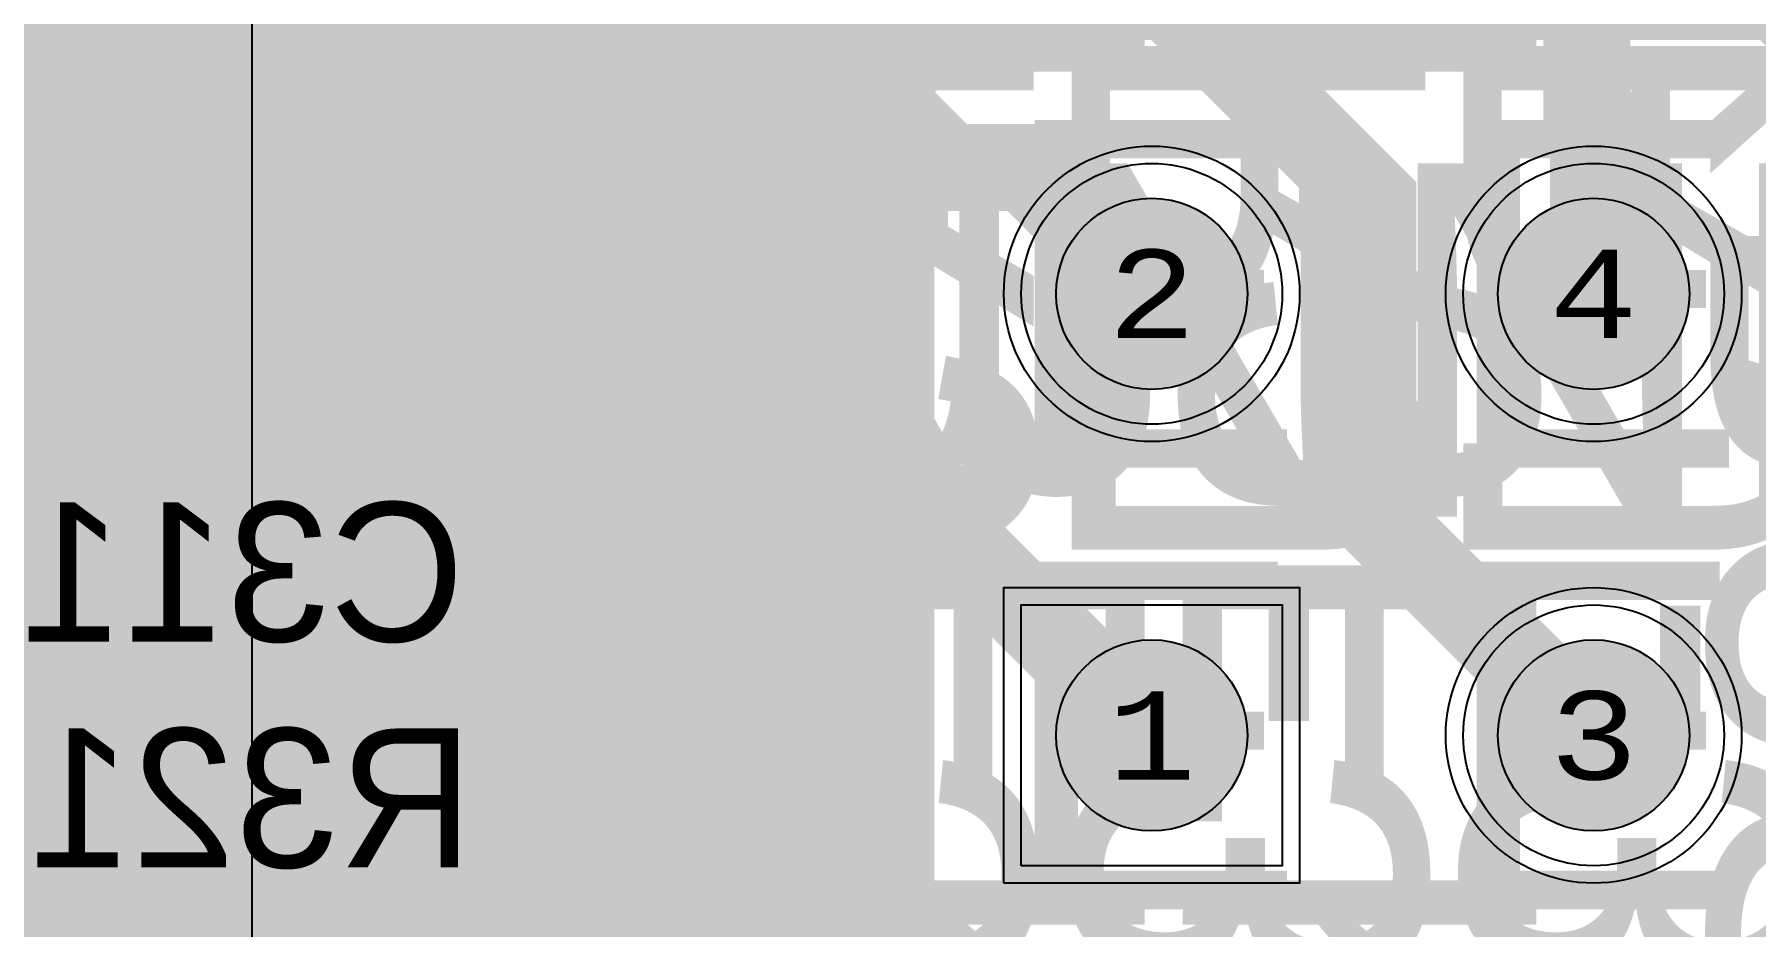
# Model space of a CAD drawing. Extents: x -28 to 199, y -61 to 255.
# Drawn here: x 42.08 to 51.97, y 185.9 to 191.03 of the extents above; entities that cross this region are included whole.
import ezdxf
from ezdxf.enums import TextEntityAlignment as Align

# ---------------------------------------------------------------- set-up
doc = ezdxf.new("R2010")
doc.units = 0
doc.header["$MEASUREMENT"] = 0
for name, color, linetype in [('ASSEMBLY_OUTLINES_TOP', 102, 'CONTINUOUS'), ('ASSEMBLY_PART_NUMBERS_BTM', 191, 'CONTINUOUS'), ('ASSEMBLY_PART_NUMBERS_TOP', 102, 'CONTINUOUS'), ('DRILL_DRAWING', 21, 'CONTINUOUS'), ('GENERATED_SILKSCREEN_BTM', 255, 'CONTINUOUS'), ('GENERATED_SILKSCREEN_TOP', 140, 'CONTINUOUS'), ('PART_HOLES_LAYER_2', 30, 'CONTINUOUS'), ('PART_HOLES_LAYER_3', 30, 'CONTINUOUS'), ('PART_HOLES_LAYER_BOTTOM', 30, 'CONTINUOUS'), ('PART_HOLES_LAYER_TOP', 30, 'CONTINUOUS'), ('PART_PADS_LAYER_2', 230, 'CONTINUOUS'), ('PART_PADS_LAYER_3', 81, 'CONTINUOUS'), ('PART_PADS_LAYER_BOTTOM', 10, 'CONTINUOUS'), ('PART_PADS_LAYER_TOP', 150, 'CONTINUOUS'), ('PIN_NUMBERS_BTM', 8, 'CONTINUOUS'), ('PIN_NUMBERS_TOP', 8, 'CONTINUOUS'), ('PLACEMENT_OUTLINES_TOP', 130, 'CONTINUOUS'), ('PLANE_DATA_LAYER_TOP', 150, 'CONTINUOUS'), ('PLANE_SHAPES_LAYER_2', 230, 'CONTINUOUS'), ('PLANE_SHAPES_LAYER_3', 81, 'CONTINUOUS'), ('PLANE_SHAPES_LAYER_TOP', 150, 'CONTINUOUS'), ('SILKSCREEN_OUTLINES_TOP', 150, 'CONTINUOUS'), ('SILKSCREEN_REF_DES_BTM', 211, 'CONTINUOUS'), ('SOLDERMASK_PADS_BTM', 12, 'CONTINUOUS'), ('SOLDERMASK_PADS_TOP', 180, 'CONTINUOUS'), ('TRACES_LAYER_2', 230, 'CONTINUOUS'), ('TRACES_LAYER_BOTTOM', 10, 'CONTINUOUS'), ('TRACES_LAYER_TOP', 150, 'CONTINUOUS')]:
    doc.layers.add(name, color=color, linetype=linetype)
doc.styles.add('COURIER_NEW', font='COUR.TTF')
doc.styles.add('VERIBEST_GERBER_0', font='txt')

msp = doc.modelspace()

# ---------------------------------------------------------------- hatches: boundary and pattern name
at = {"layer": 'PART_HOLES_LAYER_2'}
h = msp.add_hatch(color=256, dxfattribs=at)
edge = h.paths.add_edge_path()
edge.add_arc((48.5, 189.54), 0.55, 0, 360)
h = msp.add_hatch(color=256, dxfattribs=at)
edge = h.paths.add_edge_path()
edge.add_arc((51.04, 189.54), 0.55, 0, 360)
h = msp.add_hatch(color=256, dxfattribs=at)
edge = h.paths.add_edge_path()
edge.add_arc((48.5, 187), 0.55, 0, 360)
h = msp.add_hatch(color=256, dxfattribs=at)
edge = h.paths.add_edge_path()
edge.add_arc((51.04, 187), 0.55, 0, 360)
at = {"layer": 'PART_HOLES_LAYER_3'}
h = msp.add_hatch(color=256, dxfattribs=at)
edge = h.paths.add_edge_path()
edge.add_arc((48.5, 189.54), 0.55, 0, 360)
h = msp.add_hatch(color=256, dxfattribs=at)
edge = h.paths.add_edge_path()
edge.add_arc((51.04, 189.54), 0.55, 0, 360)
h = msp.add_hatch(color=256, dxfattribs=at)
edge = h.paths.add_edge_path()
edge.add_arc((48.5, 187), 0.55, 0, 360)
h = msp.add_hatch(color=256, dxfattribs=at)
edge = h.paths.add_edge_path()
edge.add_arc((51.04, 187), 0.55, 0, 360)
at = {"layer": 'PART_HOLES_LAYER_BOTTOM'}
h = msp.add_hatch(color=256, dxfattribs=at)
edge = h.paths.add_edge_path()
edge.add_arc((48.5, 189.54), 0.55, 0, 360)
h = msp.add_hatch(color=256, dxfattribs=at)
edge = h.paths.add_edge_path()
edge.add_arc((51.04, 189.54), 0.55, 0, 360)
h = msp.add_hatch(color=256, dxfattribs=at)
edge = h.paths.add_edge_path()
edge.add_arc((48.5, 187), 0.55, 0, 360)
h = msp.add_hatch(color=256, dxfattribs=at)
edge = h.paths.add_edge_path()
edge.add_arc((51.04, 187), 0.55, 0, 360)
at = {"layer": 'PART_HOLES_LAYER_TOP'}
h = msp.add_hatch(color=256, dxfattribs=at)
edge = h.paths.add_edge_path()
edge.add_arc((48.5, 189.54), 0.55, 0, 360)
h = msp.add_hatch(color=256, dxfattribs=at)
edge = h.paths.add_edge_path()
edge.add_arc((51.04, 189.54), 0.55, 0, 360)
h = msp.add_hatch(color=256, dxfattribs=at)
edge = h.paths.add_edge_path()
edge.add_arc((48.5, 187), 0.55, 0, 360)
h = msp.add_hatch(color=256, dxfattribs=at)
edge = h.paths.add_edge_path()
edge.add_arc((51.04, 187), 0.55, 0, 360)
at = {"layer": 'PLANE_DATA_LAYER_TOP'}
h = msp.add_hatch(color=256, dxfattribs=at)
h.paths.add_polyline_path([(53.2955, 184.6738, -0.19891), (53.27318, 184.61992), (46.88546, 178.23219, 0.1989122), (46.73901, 177.87864), (46.73901, 168.79242, -0.19891), (46.71669, 168.73854), (45.54208, 167.56393, -0.1989134), (45.4882, 167.54161), (44.5762, 167.54161, -0.4142136), (44.5, 167.61781), (44.5, 170.99999, 0.4142136), (44.49999, 171), (44.3392, 171, -0.4142136), (44.263, 171.0762), (44.263, 171.0762, -0.19891), (44.28532, 171.13008), (45.58005, 172.42482, 0.1989122), (45.70453, 172.72534), (45.70453, 175.6852, 0.1989122), (45.58005, 175.98572), (39.77232, 181.79345, -0.19891), (39.75, 181.84733), (39.75, 183.45418, -0.3173928), (39.80068, 183.52598, 0.3173929), (40.1, 183.95), (40.1, 184.6738, -0.4142136), (40.1762, 184.75), (40.74999, 184.75, 0.4142136), (40.75, 184.75001), (40.75, 194.1738, -0.4142136), (40.8262, 194.25), (46.1738, 194.25, -0.4142136), (46.25, 194.1738), (46.25, 190.78867, -0.19891), (46.22768, 190.73479), (44.94645, 189.45355, 0.1989122), (44.8, 189.1), (44.8, 185.75389, -0.138574), (44.78873, 185.71401, 0.1385725), (44.7, 185.4, 1), (45.9, 185.4, 0.1385725), (45.81127, 185.71401, -0.138574), (45.8, 185.75389), (45.8, 188.86133, -0.19891), (45.82232, 188.91521), (46.11992, 189.21281, -0.668182), (46.25, 189.15893), (46.25, 184.75001, 0.4142136), (46.25001, 184.75), (53.2193, 184.75, -0.4142136), (53.2955, 184.6738)], flags=0)
h.paths.add_polyline_path([(47.5, 182, -1), (49.5, 182, -1)], flags=0)
at = {"layer": 'PLANE_SHAPES_LAYER_2'}
h = msp.add_hatch(color=256, dxfattribs=at)
h.paths.add_polyline_path([(169.5, 129.25), (149.5, 129.25), (142.25, 122), (142.25, 90.5), (147.5, 90.5), (147.5, 80), (154, 80), (154, 69.25), (131.75, 69.25), (131.75, 73.25), (121.25, 73.25), (121.25, 81), (110.5, 81), (110.5, 125.75), (106.5, 125.75), (106.5, 128.75), (93.5, 128.75), (93.5, 120.25), (91.75, 120.25), (91.75, 121.5), (80, 121.5), (80, 118.25), (73.25, 118.25), (73.25, 124.5), (67.5, 124.5), (67.5, 128), (57.75, 128), (57.75, 120.25), (55.25, 120.25), (55.25, 121.5), (47.5, 121.5), (47.5, 119), (35, 119), (35, 134.75), (32.75, 134.75), (32.75, 159.75), (29.25, 159.75), (29.25, 175.25), (22.5, 175.25), (22.5, 195.25), (17.25, 195.25), (17.25, 198), (22.5, 198), (22.5, 216.5), (40.25, 216.5), (40.25, 235.5), (54.5, 235.5), (54.5, 254), (87.25, 254), (87.25, 236.25), (86.25, 236.25), (86.25, 228.75), (81, 228.75), (81, 218.75), (95.25, 218.75), (95.25, 194.5), (87, 194.5), (87, 172), (131.1, 172), (131.1, 208.75), (115.5, 208.75), (115.5, 213.75), (106.75, 213.75), (106.75, 218.75), (110.25, 222.25), (110.25, 226.25), (142.5, 226.25), (142.5, 221.5), (160.5, 221.5), (160.5, 240.75), (169.5, 240.75)])
h.paths.add_polyline_path([(35.5, 149.5), (41.75, 149.5), (41.75, 152), (39.25, 152), (39.25, 154), (37.75, 154), (37.75, 152), (35.5, 152)], flags=16)
h.paths.add_polyline_path([(37.5, 125.75), (37.5, 128.75), (42.75, 128.75), (42.75, 125.75)], flags=16)
h.paths.add_polyline_path([(52, 127.75), (52, 130.75), (54.25, 130.75), (54.25, 127.75)], flags=16)
h.paths.add_polyline_path([(50.75, 219.5), (50.75, 226.5), (71.75, 226.5), (71.75, 219.5)], flags=16)
h.paths.add_polyline_path([(66.5, 150.75), (66.5, 177.5), (72.25, 177.5), (72.25, 150.75)], flags=16)
h.paths.add_polyline_path([(47.25, 185.25), (73, 185.25), (73, 188.25), (70.25, 188.25), (70.25, 191), (47.25, 191)], flags=16)
h.paths.add_polyline_path([(84.5, 208), (84.5, 212.75), (85, 212.75), (85, 208)], flags=16)
h.paths.add_polyline_path([(61.5, 137.25), (87.75, 137.25), (87.75, 140.5), (84.75, 140.5), (84.75, 143), (61.5, 143)], flags=16)
h.paths.add_polyline_path([(88.75, 127), (88.75, 130), (91, 130), (91, 127)], flags=16)
h.paths.add_polyline_path([(85.5, 130.25), (85.5, 132.5), (91, 132.5), (91, 130.25)], flags=16)
h.paths.add_polyline_path([(108.75, 142.25), (135.75, 142.25), (135.75, 145.75), (132.25, 145.75), (132.25, 149), (108.75, 149)], flags=16)
h.paths.add_polyline_path([(114.25, 126.75), (140.75, 126.75), (140.75, 129.75), (137.25, 129.75), (137.25, 133), (114.25, 133)], flags=16)
h.paths.add_polyline_path([(155.25, 180.25), (166.25, 180.25), (166.25, 186.25), (152.25, 186.25), (152.25, 183), (155.25, 183)], flags=16)
at = {"layer": 'PLANE_SHAPES_LAYER_3'}
h = msp.add_hatch(color=256, dxfattribs=at)
h.paths.add_polyline_path([(169.5, 129.25), (149.5, 129.25), (142.25, 122), (142.25, 90.5), (147.5, 90.5), (147.5, 80), (154, 80), (154, 69.25), (131.75, 69.25), (131.75, 73.25), (121.25, 73.25), (121.25, 81), (110.5, 81), (110.5, 125.75), (106.5, 125.75), (106.5, 128.75), (93.5, 128.75), (93.5, 120.25), (91.75, 120.25), (91.75, 121.5), (80, 121.5), (80, 118.25), (73.25, 118.25), (73.25, 124.5), (67.5, 124.5), (67.5, 127.75), (58.25, 127.75), (58.25, 130.25), (88.75, 130.25), (88.75, 127), (91, 127), (91, 132.5), (55, 132.5), (55, 131.25), (52, 131.25), (52, 127.75), (55, 127.75), (55, 127.25), (57.75, 127.25), (57.75, 120.25), (55.25, 120.25), (55.25, 121.5), (47.5, 121.5), (47.5, 119), (35, 119), (35, 134.75), (32.75, 134.75), (32.75, 159.75), (29.25, 159.75), (29.25, 175.25), (22.5, 175.25), (22.5, 195.25), (17.25, 195.25), (17.25, 198), (22.5, 198), (22.5, 216.5), (40.25, 216.5), (40.25, 235.5), (54.5, 235.5), (54.5, 254), (87.25, 254), (87.25, 236.25), (86.25, 236.25), (86.25, 228.75), (81, 228.75), (81, 218.75), (95.25, 218.75), (95.25, 194.5), (87, 194.5), (87, 172), (131.1, 172), (131.1, 208.75), (115.5, 208.75), (115.5, 213.75), (106.75, 213.75), (106.75, 218.75), (110.25, 222.25), (110.25, 226.25), (142.5, 226.25), (142.5, 221.5), (160.5, 221.5), (160.5, 240.75), (169.5, 240.75)])
h.paths.add_polyline_path([(35.5, 149.5), (41.75, 149.5), (41.75, 152), (39.25, 152), (39.25, 154), (37.75, 154), (37.75, 152), (35.5, 152)], flags=16)
h.paths.add_polyline_path([(37.5, 125.75), (37.5, 128.75), (42.75, 128.75), (42.75, 125.75)], flags=16)
h.paths.add_polyline_path([(50.75, 219.5), (50.75, 226.5), (71.75, 226.5), (71.75, 219.5)], flags=16)
h.paths.add_polyline_path([(66.5, 150.75), (66.5, 177.5), (72.25, 177.5), (72.25, 150.75)], flags=16)
h.paths.add_polyline_path([(47.25, 185.25), (73, 185.25), (73, 188.25), (70.25, 188.25), (70.25, 191), (47.25, 191)], flags=16)
h.paths.add_polyline_path([(84.5, 208), (84.5, 212.75), (85, 212.75), (85, 208)], flags=16)
h.paths.add_polyline_path([(61.5, 137.25), (87.75, 137.25), (87.75, 140.5), (84.75, 140.5), (84.75, 143), (61.5, 143)], flags=16)
h.paths.add_polyline_path([(108.75, 142.25), (135.75, 142.25), (135.75, 145.75), (132.25, 145.75), (132.25, 149), (108.75, 149)], flags=16)
h.paths.add_polyline_path([(114.25, 126.75), (140.75, 126.75), (140.75, 129.75), (137.25, 129.75), (137.25, 133), (114.25, 133)], flags=16)
h.paths.add_polyline_path([(155.25, 180.25), (166.25, 180.25), (166.25, 186.25), (152.25, 186.25), (152.25, 183), (155.25, 183)], flags=16)

# ---------------------------------------------------------------- linework, layer by layer
at = {"layer": 'ASSEMBLY_OUTLINES_TOP', "const_width": 0.2}
msp.add_lwpolyline([(43.33, 183.62), (43.33, 192.92), (76.53, 192.92), (76.53, 183.62)], close=True, dxfattribs=at)
at = {"layer": 'GENERATED_SILKSCREEN_BTM', "const_width": 0.15}
for points in [[(41.9444, 188.3192), (42.1004, 188.1), (42.102, 188.0968), (42.1028, 188.0944), (42.1028, 188.0888), (42.1004, 188.084), (42.0964, 188.08), (42.0916, 188.0768), (42.086, 188.0752), (42.0828, 188.0752), (42.0804, 188.076), (42.0764, 188.0808), (41.9484, 188.26)], [(42.8164, 187.5592), (42.8228, 187.5576), (42.8268, 187.5544), (42.8284, 187.5488), (42.8292, 187.5424), (42.8284, 187.5368), (42.8268, 187.5312), (42.8228, 187.5272), (42.8164, 187.5264), (42.5044, 187.5264), (42.4988, 187.5272), (42.494, 187.5312), (42.4916, 187.5368), (42.4908, 187.5424), (42.4916, 187.5488), (42.494, 187.5544), (42.4988, 187.5576), (42.5044, 187.5592), (42.6452, 187.5592), (42.6452, 188.3104), (42.646, 188.316), (42.6484, 188.32), (42.6524, 188.3224), (42.658, 188.3232), (42.662, 188.324), (42.666, 188.324), (42.6692, 188.3224), (42.6724, 188.3192), (42.8284, 188.1), (42.83, 188.0968), (42.8308, 188.0944), (42.8308, 188.0888), (42.8284, 188.084), (42.8244, 188.08), (42.8196, 188.0768), (42.814, 188.0752), (42.8108, 188.0752), (42.8084, 188.076), (42.8044, 188.0808), (42.6764, 188.26), (42.6764, 187.5592), (42.8164, 187.5592)], [(43.546, 187.5296), (43.6812, 187.6392), (43.6836, 187.6408), (43.6852, 187.6432), (43.686, 187.6456), (43.686, 187.648), (43.6852, 187.6536), (43.682, 187.6592), (43.678, 187.6632), (43.6732, 187.6664), (43.6676, 187.6672), (43.662, 187.6656), (43.5316, 187.5592), (43.2732, 187.5592), (43.1484, 187.66), (43.1484, 187.8088), (43.2716, 187.9104), (43.4044, 187.9104), (43.4108, 187.912), (43.4148, 187.9152), (43.4172, 187.9208), (43.418, 187.9264), (43.4172, 187.932), (43.4148, 187.9368), (43.4108, 187.9408), (43.4044, 187.9424), (43.2716, 187.9424), (43.1484, 188.044), (43.1484, 188.1928), (43.2732, 188.2936), (43.5316, 188.2936), (43.662, 188.1872), (43.6676, 188.1856), (43.6732, 188.1864), (43.678, 188.1888), (43.682, 188.1936), (43.6852, 188.1984), (43.686, 188.204), (43.686, 188.2072), (43.6852, 188.2096), (43.6836, 188.212), (43.6812, 188.2136), (43.546, 188.3232), (43.5436, 188.324), (43.5412, 188.3248), (43.5404, 188.3256), (43.5372, 188.3264), (43.2676, 188.3264), (43.2636, 188.3256), (43.262, 188.3248), (43.2604, 188.324), (43.2572, 188.3232), (43.122, 188.2136), (43.1196, 188.2096), (43.1188, 188.2064), (43.1172, 188.204), (43.1164, 188.2008), (43.1164, 188.036), (43.1172, 188.0336), (43.1188, 188.028), (43.1196, 188.024), (43.122, 188.0224), (43.2396, 187.9264), (43.122, 187.8304), (43.1212, 187.8288), (43.1196, 187.8272), (43.1188, 187.8264), (43.1188, 187.8248), (43.1172, 187.8192), (43.1164, 187.8168), (43.1164, 187.652), (43.1172, 187.648), (43.1188, 187.6448), (43.1196, 187.6416), (43.122, 187.6392), (43.2572, 187.5296), (43.2604, 187.528), (43.2612, 187.5272), (43.2636, 187.5272), (43.2644, 187.5264), (43.2652, 187.5264), (43.2676, 187.5264), (43.5372, 187.5264), (43.5404, 187.5272), (43.5436, 187.528), (43.546, 187.5296)], [(44.3004, 187.5296), (44.4348, 187.6392), (44.4388, 187.6416), (44.4396, 187.6448), (44.4412, 187.648), (44.442, 187.652), (44.442, 188.2008), (44.4412, 188.2048), (44.4396, 188.208), (44.438, 188.2096), (44.4372, 188.2112), (44.4356, 188.2136), (44.3004, 188.3232), (44.298, 188.324), (44.2956, 188.3248), (44.2948, 188.3256), (44.2916, 188.3264), (44.022, 188.3264), (44.018, 188.3256), (44.0164, 188.3248), (44.014, 188.324), (44.0116, 188.3232), (43.8764, 188.2136), (43.8732, 188.2096), (43.8716, 188.2032), (43.8724, 188.1984), (43.874, 188.1944), (43.8764, 188.1912), (43.8804, 188.188), (43.8844, 188.1856), (43.8884, 188.1848), (43.8924, 188.1848), (43.8956, 188.1872), (44.0276, 188.2936), (44.286, 188.2936), (44.4092, 188.1928), (44.4092, 187.66), (44.286, 187.5592), (44.0276, 187.5592), (43.8956, 187.6656), (43.8924, 187.6672), (43.8884, 187.668), (43.8844, 187.6672), (43.8804, 187.6648), (43.8764, 187.6616), (43.874, 187.6576), (43.8724, 187.6528), (43.8716, 187.648), (43.8732, 187.6432), (43.8764, 187.6392), (44.0116, 187.5296), (44.0148, 187.528), (44.0156, 187.5272), (44.018, 187.5272), (44.0188, 187.5264), (44.0196, 187.5264), (44.022, 187.5264), (44.2916, 187.5264), (44.2948, 187.5272), (44.298, 187.528), (44.3004, 187.5296)], [(42.0884, 187.5592), (42.0948, 187.5576), (42.0988, 187.5544), (42.1004, 187.5488), (42.1012, 187.5424), (42.1004, 187.5368), (42.0988, 187.5312), (42.0948, 187.5272), (42.0884, 187.5264), (41.7764, 187.5264)], [(41.9484, 187.5592), (42.0884, 187.5592)], [(41.9652, 187.0192), (42.1212, 186.8), (42.1228, 186.7968), (42.1236, 186.7944), (42.1236, 186.7888), (42.1212, 186.784), (42.1172, 186.78), (42.1124, 186.7768), (42.1068, 186.7752), (42.1036, 186.7752), (42.1012, 186.776), (42.0972, 186.7808), (41.9692, 186.96)], [(42.5492, 187.0232), (42.4148, 186.9136), (42.4124, 186.9096), (42.4116, 186.9064), (42.41, 186.904), (42.4092, 186.9008), (42.4092, 186.7912), (42.41, 186.788), (42.4116, 186.7832), (42.4124, 186.7792), (42.4148, 186.7776), (42.9476, 186.3448), (42.9476, 186.2592), (42.4252, 186.2592), (42.4196, 186.2576), (42.4148, 186.2544), (42.4124, 186.2488), (42.4116, 186.2424), (42.4124, 186.2368), (42.4148, 186.2312), (42.4196, 186.228), (42.4252, 186.2264), (42.9644, 186.2264), (42.9708, 186.228), (42.9748, 186.232), (42.9788, 186.236), (42.9804, 186.2424), (42.9804, 186.352), (42.9796, 186.3544), (42.978, 186.36), (42.9764, 186.3624), (42.9756, 186.364), (42.9732, 186.3656), (42.4412, 186.7992), (42.4412, 186.8928), (42.566, 186.9936), (42.8244, 186.9936), (42.9548, 186.8872), (42.9604, 186.8856), (42.966, 186.8864), (42.9708, 186.8888), (42.9748, 186.8936), (42.9772, 186.8984), (42.978, 186.904), (42.9772, 186.9096), (42.9756, 186.912), (42.9732, 186.9136), (42.8388, 187.0232), (42.8356, 187.024), (42.834, 187.0248), (42.8324, 187.0256), (42.8292, 187.0264), (42.5596, 187.0264), (42.5564, 187.0256), (42.5548, 187.0248), (42.5524, 187.024), (42.5492, 187.0232)], [(43.5948, 186.2296), (43.73, 186.3392), (43.7324, 186.3408), (43.734, 186.3432), (43.7348, 186.3456), (43.7348, 186.348), (43.734, 186.3536), (43.7308, 186.3592), (43.7268, 186.3632), (43.722, 186.3664), (43.7164, 186.3672), (43.7108, 186.3656), (43.5804, 186.2592), (43.322, 186.2592), (43.1972, 186.36), (43.1972, 186.5088), (43.3204, 186.6104), (43.4532, 186.6104), (43.4596, 186.612), (43.4636, 186.6152), (43.466, 186.6208), (43.4668, 186.6264), (43.466, 186.632), (43.4636, 186.6368), (43.4596, 186.6408), (43.4532, 186.6424), (43.3204, 186.6424), (43.1972, 186.744), (43.1972, 186.8928), (43.322, 186.9936), (43.5804, 186.9936), (43.7108, 186.8872), (43.7164, 186.8856), (43.722, 186.8864), (43.7268, 186.8888), (43.7308, 186.8936), (43.734, 186.8984), (43.7348, 186.904), (43.7348, 186.9072), (43.734, 186.9096), (43.7324, 186.912), (43.73, 186.9136), (43.5948, 187.0232), (43.5924, 187.024), (43.59, 187.0248), (43.5892, 187.0256), (43.586, 187.0264), (43.3164, 187.0264), (43.3124, 187.0256), (43.3108, 187.0248), (43.3092, 187.024), (43.306, 187.0232), (43.1708, 186.9136), (43.1684, 186.9096), (43.1676, 186.9064), (43.166, 186.904), (43.1652, 186.9008), (43.1652, 186.736), (43.166, 186.7336), (43.1676, 186.728), (43.1684, 186.724), (43.1708, 186.7224), (43.2884, 186.6264), (43.1708, 186.5304), (43.17, 186.5288), (43.1684, 186.5272), (43.1676, 186.5264), (43.1676, 186.5248), (43.166, 186.5192), (43.1652, 186.5168), (43.1652, 186.352), (43.166, 186.348), (43.1676, 186.3448), (43.1684, 186.3416), (43.1708, 186.3392), (43.306, 186.2296), (43.3092, 186.228), (43.31, 186.2272), (43.3124, 186.2272), (43.3132, 186.2264), (43.314, 186.2264), (43.3164, 186.2264), (43.586, 186.2264), (43.5892, 186.2272), (43.5924, 186.228), (43.5948, 186.2296)], [(43.926, 186.7224), (43.9236, 186.724), (43.9228, 186.728), (43.9212, 186.732), (43.9204, 186.736), (43.9204, 186.9008), (43.9212, 186.9048), (43.9228, 186.9072), (43.9228, 186.9096), (43.9236, 186.9104), (43.9252, 186.9112), (43.926, 186.9128), (44.062, 187.0232), (44.066, 187.0248), (44.0692, 187.0256), (44.0724, 187.0264), (44.4756, 187.0264), (44.4828, 187.0248), (44.4876, 187.0208), (44.4916, 187.016), (44.4932, 187.0104), (44.4932, 186.2424), (44.4916, 186.236), (44.4876, 186.232), (44.4828, 186.2296), (44.4772, 186.2288), (44.4708, 186.2296), (44.4652, 186.232), (44.4612, 186.236), (44.4596, 186.2424), (44.4596, 186.6104), (44.0836, 186.6104), (43.9524, 186.2376), (43.9492, 186.232), (43.9436, 186.2288), (43.938, 186.228), (43.9324, 186.2296), (43.9276, 186.232), (43.9236, 186.236), (43.922, 186.2416), (43.9228, 186.248), (44.054, 186.6208), (43.926, 186.7224)], [(44.4596, 186.9936), (44.0772, 186.9936), (43.9524, 186.8928), (43.9524, 186.744), (44.0772, 186.6424), (44.4596, 186.6424), (44.4596, 186.9936)], [(42.1092, 186.2592), (42.1156, 186.2576), (42.1196, 186.2544), (42.1212, 186.2488), (42.122, 186.2424), (42.1212, 186.2368), (42.1196, 186.2312), (42.1156, 186.2272), (42.1092, 186.2264), (41.7972, 186.2264)], [(41.9692, 186.2592), (42.1092, 186.2592)]]:
    msp.add_lwpolyline(points, dxfattribs=at)
at = {"layer": 'GENERATED_SILKSCREEN_TOP', "const_width": 0.15}
msp.add_lwpolyline([(43.33, 183.62), (43.33, 192.92), (76.53, 192.92), (76.53, 183.62)], close=True, dxfattribs=at)
at = {"layer": 'PART_HOLES_LAYER_2'}
for centre in [(48.5, 189.54), (51.04, 189.54), (48.5, 187), (51.04, 187)]:
    msp.add_circle(centre, 0.55, dxfattribs=at)
at = {"layer": 'PART_HOLES_LAYER_3'}
for centre in [(48.5, 189.54), (51.04, 189.54), (48.5, 187), (51.04, 187)]:
    msp.add_circle(centre, 0.55, dxfattribs=at)
at = {"layer": 'PART_HOLES_LAYER_BOTTOM'}
for centre in [(48.5, 189.54), (51.04, 189.54), (48.5, 187), (51.04, 187)]:
    msp.add_circle(centre, 0.55, dxfattribs=at)
at = {"layer": 'PART_HOLES_LAYER_TOP'}
for centre in [(48.5, 189.54), (51.04, 189.54), (48.5, 187), (51.04, 187)]:
    msp.add_circle(centre, 0.55, dxfattribs=at)
at = {"layer": 'PART_PADS_LAYER_2'}
msp.add_lwpolyline([(47.75, 186.25), (47.75, 187.75), (49.25, 187.75), (49.25, 186.25)], close=True, dxfattribs=at)
for centre in [(48.5, 189.54), (51.04, 189.54), (51.04, 187)]:
    msp.add_circle(centre, 0.75, dxfattribs=at)
at = {"layer": 'PART_PADS_LAYER_3'}
msp.add_lwpolyline([(47.75, 186.25), (47.75, 187.75), (49.25, 187.75), (49.25, 186.25)], close=True, dxfattribs=at)
for centre in [(48.5, 189.54), (51.04, 189.54), (51.04, 187)]:
    msp.add_circle(centre, 0.75, dxfattribs=at)
at = {"layer": 'PART_PADS_LAYER_BOTTOM'}
msp.add_lwpolyline([(47.75, 186.25), (47.75, 187.75), (49.25, 187.75), (49.25, 186.25)], close=True, dxfattribs=at)
for centre in [(48.5, 189.54), (51.04, 189.54), (51.04, 187)]:
    msp.add_circle(centre, 0.75, dxfattribs=at)
at = {"layer": 'PART_PADS_LAYER_TOP'}
msp.add_lwpolyline([(47.75, 186.25), (47.75, 187.75), (49.25, 187.75), (49.25, 186.25)], close=True, dxfattribs=at)
for centre in [(48.5, 189.54), (51.04, 189.54), (51.04, 187)]:
    msp.add_circle(centre, 0.75, dxfattribs=at)
at = {"layer": 'PLACEMENT_OUTLINES_TOP'}
msp.add_lwpolyline([(43.33, 183.62), (43.33, 192.92), (76.53, 192.92), (76.53, 183.62)], close=True, dxfattribs=at)
at = {"layer": 'PLANE_SHAPES_LAYER_TOP'}
msp.add_solid([(40.75, 184.75), (46.25, 184.75), (40.75, 194.25), (46.25, 194.25)], dxfattribs=at)
at = {"layer": 'SILKSCREEN_OUTLINES_TOP'}
msp.add_lwpolyline([(43.33, 183.62), (43.33, 192.92), (76.53, 192.92), (76.53, 183.62)], close=True, dxfattribs=at)
at = {"layer": 'SOLDERMASK_PADS_BTM'}
msp.add_lwpolyline([(47.65, 186.15), (47.65, 187.85), (49.35, 187.85), (49.35, 186.15)], close=True, dxfattribs=at)
for centre in [(48.5, 189.54), (51.04, 189.54), (51.04, 187)]:
    msp.add_circle(centre, 0.85, dxfattribs=at)
at = {"layer": 'SOLDERMASK_PADS_TOP'}
msp.add_lwpolyline([(47.65, 186.15), (47.65, 187.85), (49.35, 187.85), (49.35, 186.15)], close=True, dxfattribs=at)
for centre in [(48.5, 189.54), (51.04, 189.54), (51.04, 187)]:
    msp.add_circle(centre, 0.85, dxfattribs=at)
at = {"layer": 'TRACES_LAYER_2', "const_width": 0.75}
msp.add_lwpolyline([(53.1, 129.7), (53.1, 141.62396), (53.1, 141.62396), (53.1, 141.75335), (53.129, 141.78235), (53.129, 142.71765), (52.46765, 143.379), (51.37059, 143.379), (50.30994, 144.43966), (50.30994, 151.75994), (52.28417, 153.73417), (52.28417, 180.34867), (45.5, 187.13284), (45.5, 195)], dxfattribs=at)
at = {"layer": 'TRACES_LAYER_BOTTOM', "const_width": 0.5}
for points in [[(19.9, 204.7), (19.9, 204.073), (20.55563, 203.41737), (20.55563, 200.90563), (19.38865, 199.73865), (19.38865, 195.54981), (19.86667, 195.07178), (28.27768, 195.07178), (30.09099, 196.88509), (35.57293, 196.88509), (37.15802, 195.3), (40.26802, 195.3), (41.44863, 194.11939), (41.44863, 192.22595), (46.84613, 186.82845), (46.84613, 165.77102), (51.9, 160.71715), (51.9, 148.9)], [(48.5, 187), (44.04926, 191.45074), (43.94926, 191.45074), (43.25, 192.15)], [(48.5, 189.54), (47.7738, 190.2662), (47.3338, 190.2662), (45.5, 192.1), (45.5, 192.15)], [(51.04, 187), (49.77, 188.27), (49.77, 190.08), (47.75, 192.1), (47.75, 192.15)], [(53.58, 189.54), (52.8538, 190.2662), (52.8538, 190.4962), (51.25, 192.1)]]:
    msp.add_lwpolyline(points, dxfattribs=at)
at = {"layer": 'TRACES_LAYER_TOP', "const_width": 0.5}
for points in [[(51.04, 189.54), (51.04, 190.567), (51, 190.607), (51, 194.9)], [(50, 193.5), (49.46967, 192.96967), (49.16967, 192.96967), (45.3, 189.1), (45.3, 185.4)]]:
    msp.add_lwpolyline(points, dxfattribs=at)

# ---------------------------------------------------------------- texts
at = {"layer": 'ASSEMBLY_PART_NUMBERS_BTM', "style": 'VERIBEST_GERBER_0', "text_generation_flag": 2}
for s, p in [('NLFV32T-1R0M-EF', (41.29, 212)), ('MPZ1608S221A_1', (42.29, 207.5)), ('CL10B104KB8SFNC', (51.71, 204.75)), ('GRM32DR71E106KA12L', (40.54, 202.5)), ('ERJ-3EKF2000V', (45.79, 193)), ('ERJ-3EKF2000V', (48.04, 193)), ('ERJ-3EKF2000V', (50.29, 193))]:
    msp.add_text(s, height=2.032, rotation=90, dxfattribs=at).set_placement(p, align=Align.TOP_LEFT)
at = {"layer": 'ASSEMBLY_PART_NUMBERS_TOP', "style": 'VERIBEST_GERBER_0'}
for s, p in [('CRCW2512510RJNEG', (46.21, 201.75)), ('ERJ-3EKF2000V', (48.46, 195.75)), ('ERJ-3EKF2000V', (50.71, 195.75))]:
    msp.add_text(s, height=2.032, rotation=270, dxfattribs=at).set_placement(p, align=Align.TOP_LEFT)
msp.add_text('CL21B106KOQNNNE', height=2.032, dxfattribs=at).set_placement((27, 190.29), align=Align.TOP_LEFT)
at = {"layer": 'DRILL_DRAWING', "style": 'VERIBEST_GERBER_0'}
for s, p in [('E', (48.5, 189.54)), ('E', (51.04, 189.54)), ('A', (41.4, 189)), ('E', (48.5, 187)), ('E', (51.04, 187)), ('A', (45.3, 185.4))]:
    msp.add_text(s, height=2, dxfattribs=at).set_placement(p, align=Align.MIDDLE_CENTER)
at = {"layer": 'PIN_NUMBERS_BTM', "style": 'COURIER_NEW'}
for s, p in [('2', (48.5, 189.54)), ('4', (51.04, 189.54)), ('1', (48.5, 187)), ('3', (51.04, 187))]:
    msp.add_text(s, height=0.508, dxfattribs=at).set_placement(p, align=Align.MIDDLE_CENTER)
at = {"layer": 'PIN_NUMBERS_TOP', "style": 'COURIER_NEW'}
for s, p in [('2', (48.5, 189.54)), ('4', (51.04, 189.54)), ('1', (48.5, 187)), ('3', (51.04, 187))]:
    msp.add_text(s, height=0.508, dxfattribs=at).set_placement(p, align=Align.MIDDLE_CENTER)
at = {"layer": 'SILKSCREEN_REF_DES_BTM', "style": 'VERIBEST_GERBER_0', "text_generation_flag": 2}
for s, p in [('C311', (44.55, 188.34)), ('R321', (44.6, 187.04))]:
    msp.add_text(s, height=0.8, dxfattribs=at).set_placement(p, align=Align.TOP_LEFT)

doc.saveas('drawing.dxf')
